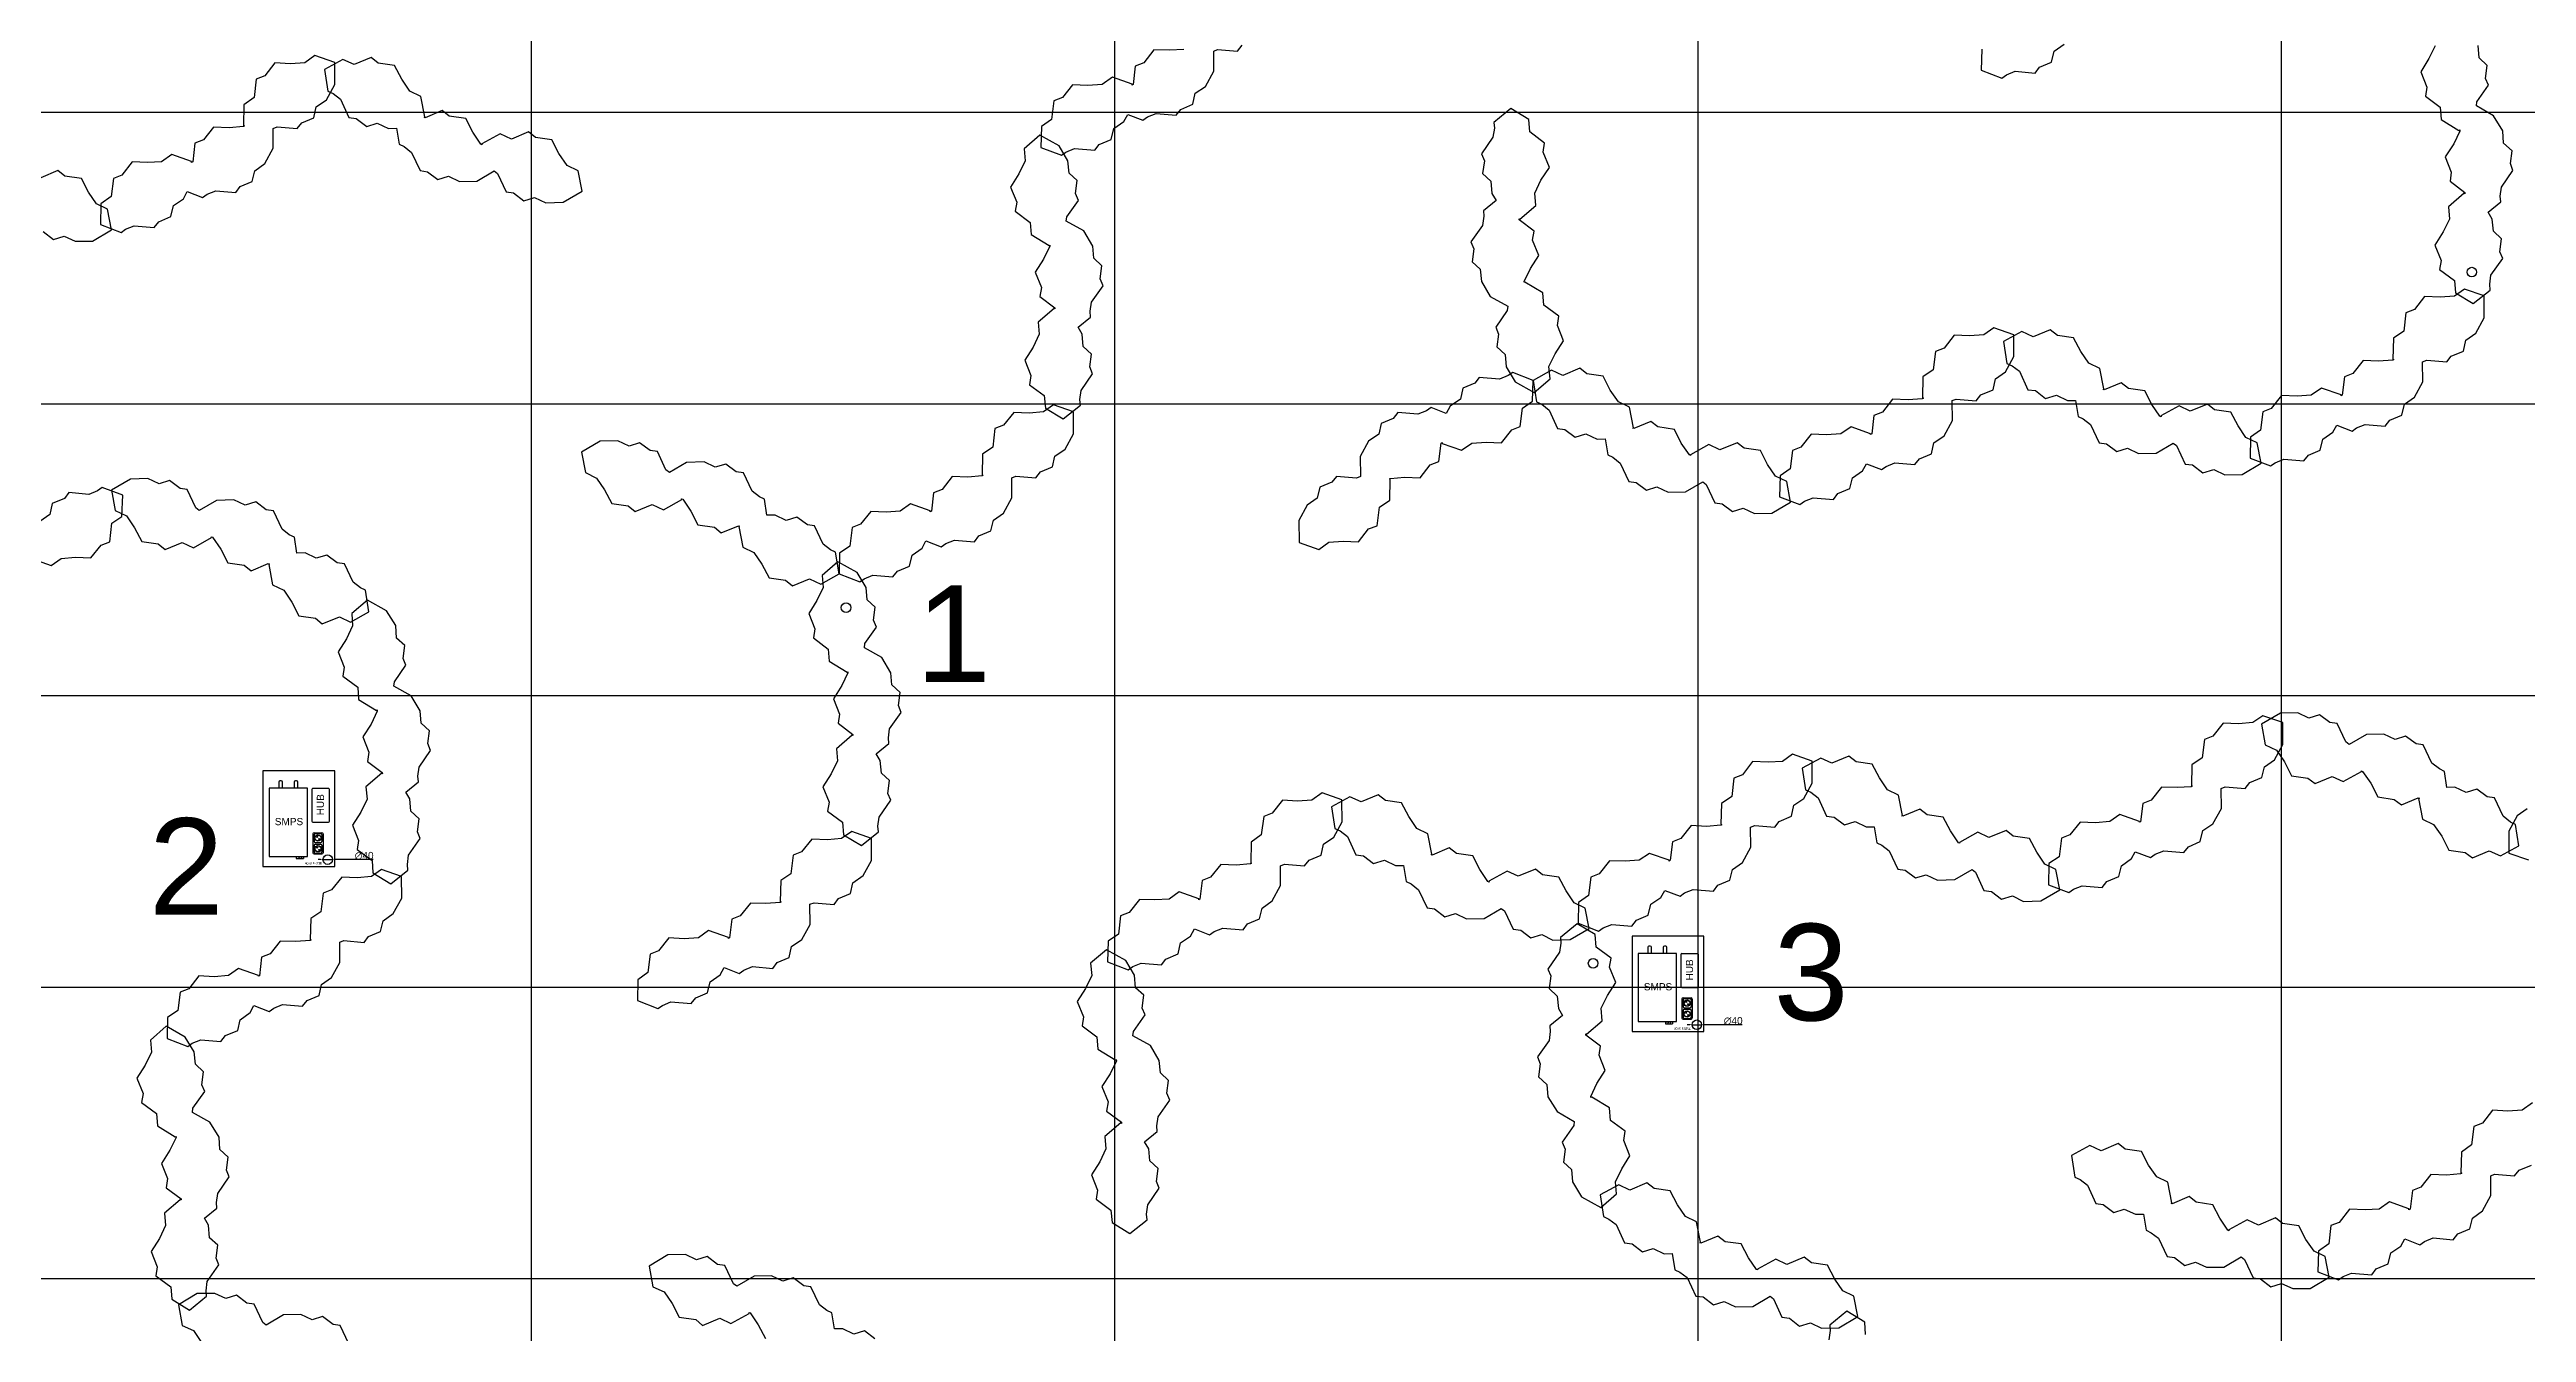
# Model space of a CAD drawing. Header units: millimetres. Extents: x -9372 to 300256, y -58520 to 166772.
# Drawn here: x 12863 to 23224, y -31646 to -26278 of the extents above; entities that cross this region are included whole.
import ezdxf

# ---------------------------------------------------------------- set-up
doc = ezdxf.new("R2010")
doc.units = ezdxf.units.MM
doc.linetypes.add('HIDDEN2', pattern=[0.1875, 0.125, -0.0625])
for name, color, linetype in [('2-몰탈', 9, 'Continuous'), ('Power_03', 3, 'Continuous'), ('Power_05', 5, 'Continuous'), ('Power_09', 9, 'Continuous'), ('Power_15', 15, 'Continuous'), ('Power_16', 16, 'Continuous'), ('Power_18', 18, 'Continuous'), ('Power_19', 19, 'Continuous'), ('SMPS 박스', 7, 'Continuous'), ('타공홀', 1, 'Continuous')]:
    doc.layers.add(name, color=color, linetype=linetype)
doc.styles.get("Standard").update_dxf_attribs({"font": 'ARIAL.TTF'})
doc.dimstyles.new('ARTware', dxfattribs={"dimtxt": 30, "dimasz": 10, "dimexe": 1.25, "dimexo": 10, "dimtad": 1, "dimtxsty": 'Standard', "dimcen": 2.5, "dimclrt": 1, "dimadec": 0, "dimazin": 0, "dimtfac": 1, "dimtmove": 0, "dimatfit": 3, "dimfxl": 1, "dimarcsym": 0})

# ---------------------------------------------------------------- blocks, each defined once
blk = doc.blocks.new('*D6')
at = {"layer": 'Defpoints', "color": 0}
for p in [(-626, 14916), (-586, 14916)]:
    blk.add_point(p, dxfattribs=at)
at = {"layer": 'SMPS 박스', "color": 0, "lineweight": -2}
for p, q in [((-636, 14916), (-646, 14916)), ((-626, 14916), (-586, 14916)), ((-416, 14916), (-576, 14916))]:
    blk.add_line(p, q, dxfattribs=at)
at = {"layer": 'SMPS 박스', "color": 0}
for points in [[(-636, 14918), (-636, 14914), (-626, 14916)], [(-576, 14918), (-576, 14914), (-586, 14916)]]:
    blk.add_solid(points, dxfattribs=at)
at = {"layer": 'SMPS 박스', "color": 1, "insert": (-454, 14932), "char_height": 30, "attachment_point": 5, "rotation": 359.9745}
blk.add_mtext('∅40', dxfattribs=at)
blk = doc.blocks.new('마루바닥')
at = {"layer": '2-몰탈', "color": 1, "linetype": 'HIDDEN2', "ltscale": 3}
for p, q in [((103414.21663, 30328.6852), (103414.21663, 10665.44772)), ((105854.21663, 30328.6852), (105854.21663, 14286.56429)), ((108294.21663, 30328.6852), (108294.21663, 16948.45823)), ((110734.21663, 30328.6852), (110734.21663, 17092.62581)), ((90910.16344, 27888.6852), (121628.67788, 27888.6852)), ((91214.21663, 26668.6852), (120494.21663, 26668.6852)), ((90122.88111, 25448.6852), (120879.2754, 25448.6852)), ((90007.02274, 24228.6852), (120494.21663, 24228.6852)), ((89891.16437, 23008.6852), (121275.26605, 23008.6852))]:
    blk.add_line(p, q, dxfattribs=at)
blk = doc.blocks.new('SMPS 박스')
at = {"layer": 'SMPS 박스'}
for p, q in [((-673.286, 15209.107), (-673.286, 15077.259)), ((-668.286, 15214.107), (-603.459, 15214.107)), ((-598.459, 15077.259), (-598.459, 15209.107)), ((-668.286, 15072.259), (-603.459, 15072.259)), ((-663.588, 15028.482), (-630.403, 15028.482)), ((-658.588, 15025.482), (-635.403, 15025.482)), ((-737.842, 14929.539), (-737.842, 14920.447)), ((-737.842, 14929.539), (-707.842, 14929.539)), ((-727.842, 14929.539), (-727.842, 14920.447)), ((-717.842, 14929.539), (-717.842, 14920.447)), ((-707.842, 14929.539), (-707.842, 14920.447)), ((-668.588, 15023.482), (-668.588, 14944.543)), ((-663.588, 15020.482), (-663.588, 14992.013)), ((-663.588, 14976.013), (-663.588, 14947.543)), ((-663.588, 14939.543), (-630.403, 14939.543)), ((-658.588, 14987.013), (-635.403, 14987.013)), ((-658.588, 14981.013), (-635.403, 14981.013)), ((-658.588, 14942.543), (-635.403, 14942.543)), ((-630.403, 15020.482), (-630.403, 14992.013)), ((-630.403, 14976.013), (-630.403, 14947.543)), ((-625.403, 15023.482), (-625.403, 14944.543)), ((-737.842, 14920.447), (-707.842, 14920.447))]:
    blk.add_line(p, q, dxfattribs=at)
for points in [[(-877.107, 15287.055), (-877.107, 14887.055), (-577.107, 14887.055), (-577.107, 15287.055)], [(-851.49, 15214.539), (-851.49, 14929.539), (-691.49, 14929.539), (-691.49, 15214.539)]]:
    blk.add_lwpolyline(points, close=True, dxfattribs=at)
for points in [[(-804.954, 15246.593), (-802.478, 15246.593, -0.414213562), (-797.478, 15241.593), (-797.478, 15214.539), (-809.954, 15214.539), (-809.954, 15241.593, -0.414213562)], [(-737.724, 15246.593, -0.414213562), (-732.724, 15241.593), (-732.724, 15214.539), (-745.2, 15214.539), (-745.2, 15241.593, -0.414213562), (-740.2, 15246.593)]]:
    blk.add_lwpolyline(points, format="xyb", close=True, dxfattribs=at)
for centre, radius in [((-646.995, 15006.247), 13.266), ((-646.995, 14961.162), 13.266), ((-646.995, 15006.247), 12.266), ((-646.995, 14961.162), 12.266), ((-650.719, 15011.255), 2.279), ((-650.719, 14966.17), 2.279), ((-642.593, 15001.46), 2.279), ((-642.593, 14956.375), 2.279)]:
    blk.add_circle(centre, radius, dxfattribs=at)
at = {"layer": 'SMPS 박스', "color": 5}
blk.add_circle((-606.083, 14915.866), 20, dxfattribs=at)
at = {"layer": 'SMPS 박스'}
for centre, start, end in [((-668.286, 15209.107), 90, 180), ((-603.459, 15209.107), 0, 90), ((-668.286, 15077.259), 180, 270), ((-663.588, 15023.482), 90, 180), ((-658.588, 15020.482), 90, 180), ((-635.403, 15020.482), 0, 90), ((-630.403, 15023.482), 0, 90), ((-603.459, 15077.259), 270, 0), ((-663.588, 14944.543), 180, 270), ((-658.588, 14992.013), 180, 270), ((-658.588, 14976.013), 90, 180), ((-658.588, 14947.543), 180, 270), ((-635.403, 14992.013), 270, 0), ((-635.403, 14976.013), 0, 90), ((-635.403, 14947.543), 270, 0), ((-630.403, 14944.543), 270, 0)]:
    blk.add_arc(centre, 5, start, end, dxfattribs=at)
at = {"layer": 'SMPS 박스', "insert": (-652.063, 15101.222), "char_height": 30, "width": 7.09247, "attachment_point": 1, "rotation": 90}
blk.add_mtext('HUB', dxfattribs=at)
at = {"layer": 'SMPS 박스', "attachment_point": 1}
for s, insert, char_height, width in [('SMPS', (-827.79, 15089.919), 30, 7.09247), ('L', (-733.529, 14926.015), 2.5, 7.09247), ('N', (-723.529, 14926.015), 2.5, 7.09247), ('FG', (-714.981, 14926.015), 2.5, 7.09247), ('{\\C5;40 \\fISOCPEUR|b0|i0|c0|p34;%%C\\fArial|b0|i0|c0|p34; \\fGulim|b0|i0|c129|p50;타공홀}', (-702.386, 14904.943), 10, 131.77072)]:
    blk.add_mtext(s, dxfattribs=dict(at, insert=insert, char_height=char_height, width=width))
at = {"layer": 'SMPS 박스'}
dim = blk.add_diameter_dim_2p(p1=(-626.083, 14915.875), p2=(-586.083, 14915.857), dimstyle='ARTware', dxfattribs=at)
dim.commit()
dim.dimension.update_dxf_attribs({"geometry": '*D6', "text_midpoint": (-454.277, 14915.798), "dimtype": 131})

msp = doc.modelspace()

# ---------------------------------------------------------------- linework, layer by layer
at = {"layer": 'Power_03'}
for points in [[(13165, -26803), (13130, -26817), (13121, -26893), (13078, -26923), (13076, -27010), (13162, -27043), (13181, -27030), (13217, -27015), (13301, -27022), (13320, -26998), (13370, -26977), (13381, -26931), (13423, -26902), (13439, -26872), (13503, -26897), (13522, -26883), (13558, -26869), (13642, -26876), (13661, -26851), (13711, -26830), (13722, -26785), (13764, -26755), (13799, -26691), (13799, -26608), (13815, -26601), (13899, -26608), (13918, -26584), (13969, -26563), (13979, -26517), (14021, -26488), (14057, -26424), (14056, -26332), (13973, -26303), (13931, -26333), (13871, -26337), (13806, -26334), (13764, -26388), (13728, -26402), (13719, -26479), (13676, -26509), (13674, -26596), (13678, -26597), (13674, -26600), (13614, -26605), (13549, -26602), (13507, -26656), (13471, -26670), (13462, -26747), (13457, -26750), (13457, -26746), (13375, -26717), (13332, -26747), (13273, -26751), (13208, -26748)], [(14238, -26335), (14208, -26311), (14137, -26341), (14090, -26319), (14013, -26361), (14027, -26452), (14049, -26462), (14080, -26486), (14115, -26562), (14146, -26566), (14190, -26600), (14234, -26586), (14281, -26608), (14314, -26607), (14325, -26674), (14346, -26684), (14377, -26708), (14413, -26784), (14444, -26789), (14487, -26822), (14532, -26808), (14578, -26830), (14651, -26828), (14723, -26786), (14737, -26797), (14773, -26873), (14804, -26877), (14847, -26911), (14892, -26897), (14939, -26919), (15012, -26917), (15091, -26871), (15074, -26785), (15028, -26763), (14994, -26713), (14964, -26656), (14896, -26646), (14866, -26622), (14795, -26653), (14748, -26631), (14671, -26672), (14672, -26676), (14667, -26674), (14634, -26624), (14604, -26567), (14535, -26557), (14506, -26533), (14434, -26564), (14430, -26561), (14433, -26560), (14416, -26474), (14370, -26452), (14336, -26402), (14306, -26345)]]:
    msp.add_lwpolyline(points, close=True, dxfattribs=at)
msp.add_lwpolyline([(12836, -27039), (12879, -27072), (12924, -27058), (12970, -27080), (13043, -27079), (13122, -27032), (13106, -26946), (13059, -26924), (13026, -26875), (12996, -26818), (12927, -26808), (12898, -26784), (12826, -26814)], dxfattribs=at)
at = {"layer": 'Power_05'}
msp.add_lwpolyline([(17608, -26277), (17548, -26281), (17483, -26279), (17441, -26333), (17405, -26347), (17396, -26424), (17392, -26427), (17392, -26423), (17309, -26394), (17267, -26424), (17207, -26428), (17142, -26425), (17100, -26479), (17064, -26493), (17055, -26570), (17012, -26600), (17010, -26687), (17096, -26720), (17115, -26707), (17151, -26692), (17235, -26699), (17254, -26675), (17304, -26654), (17315, -26608), (17357, -26579), (17373, -26549), (17437, -26574), (17456, -26560), (17492, -26545), (17576, -26553), (17595, -26528), (17646, -26507), (17656, -26461), (17698, -26432), (17733, -26368), (17733, -26284), (17749, -26278), (17833, -26285), (17852, -26260)], dxfattribs=at)
for points in [[(16968, -27642), (16963, -27680), (17024, -27726), (17029, -27778), (17103, -27823), (17175, -27766), (17173, -27742), (17178, -27704), (17226, -27634), (17215, -27606), (17222, -27552), (17187, -27520), (17183, -27468), (17166, -27440), (17218, -27397), (17216, -27373), (17222, -27335), (17270, -27266), (17258, -27237), (17265, -27183), (17231, -27151), (17227, -27100), (17189, -27037), (17116, -26996), (17118, -26978), (17167, -26909), (17155, -26880), (17162, -26826), (17128, -26795), (17123, -26743), (17086, -26681), (17006, -26636), (16940, -26693), (16944, -26744), (16918, -26798), (16883, -26853), (16909, -26917), (16903, -26954), (16965, -27001), (16969, -27052), (17044, -27098), (17047, -27096), (17047, -27101), (17021, -27155), (16986, -27209), (17012, -27273), (17006, -27311), (17068, -27358), (17069, -27363), (17065, -27361), (16999, -27418), (17003, -27469), (16977, -27523), (16943, -27578)], [(16256, -28264), (16220, -28278), (16211, -28355), (16168, -28385), (16166, -28472), (16252, -28505), (16271, -28492), (16307, -28477), (16391, -28484), (16410, -28460), (16460, -28439), (16471, -28393), (16513, -28364), (16529, -28334), (16593, -28359), (16612, -28345), (16648, -28330), (16732, -28338), (16751, -28313), (16801, -28292), (16812, -28247), (16854, -28217), (16889, -28153), (16889, -28070), (16905, -28063), (16989, -28070), (17008, -28045), (17059, -28024), (17069, -27979), (17111, -27950), (17147, -27886), (17146, -27794), (17063, -27765), (17021, -27794), (16961, -27799), (16897, -27796), (16854, -27850), (16818, -27864), (16809, -27941), (16766, -27971), (16764, -28058), (16768, -28059), (16764, -28062), (16704, -28067), (16639, -28064), (16597, -28118), (16561, -28132), (16552, -28209), (16547, -28212), (16547, -28208), (16465, -28179), (16422, -28209), (16363, -28213), (16298, -28210)], [(15941, -28498), (15971, -28522), (16042, -28492), (16089, -28514), (16166, -28472), (16151, -28381), (16130, -28371), (16099, -28348), (16063, -28271), (16033, -28267), (15989, -28234), (15945, -28248), (15898, -28226), (15864, -28226), (15854, -28159), (15833, -28149), (15802, -28125), (15766, -28049), (15735, -28045), (15692, -28012), (15647, -28025), (15601, -28003), (15528, -28005), (15456, -28047), (15441, -28036), (15406, -27960), (15375, -27956), (15331, -27923), (15287, -27937), (15240, -27915), (15167, -27916), (15088, -27963), (15105, -28048), (15151, -28071), (15185, -28120), (15215, -28177), (15283, -28187), (15313, -28211), (15384, -28181), (15431, -28203), (15508, -28161), (15507, -28157), (15512, -28159), (15545, -28209), (15575, -28266), (15644, -28276), (15673, -28300), (15745, -28270), (15749, -28272), (15746, -28274), (15763, -28360), (15809, -28382), (15843, -28431), (15873, -28488)], [(16124, -29427), (16118, -29465), (16180, -29511), (16184, -29563), (16259, -29608), (16330, -29551), (16328, -29527), (16333, -29489), (16382, -29419), (16370, -29391), (16377, -29336), (16343, -29305), (16338, -29253), (16321, -29225), (16374, -29182), (16372, -29158), (16377, -29120), (16425, -29051), (16414, -29022), (16421, -28968), (16386, -28936), (16382, -28885), (16344, -28822), (16272, -28781), (16274, -28763), (16322, -28694), (16310, -28665), (16317, -28611), (16283, -28580), (16279, -28528), (16241, -28466), (16161, -28421), (16095, -28478), (16099, -28529), (16073, -28583), (16039, -28637), (16064, -28702), (16059, -28739), (16120, -28786), (16125, -28837), (16199, -28883), (16202, -28881), (16203, -28886), (16177, -28939), (16142, -28994), (16167, -29058), (16162, -29096), (16224, -29143), (16224, -29148), (16221, -29146), (16155, -29203), (16159, -29254), (16133, -29308), (16098, -29363)], [(15411, -30049), (15375, -30063), (15366, -30140), (15324, -30170), (15322, -30257), (15407, -30290), (15427, -30277), (15462, -30262), (15547, -30269), (15566, -30245), (15616, -30224), (15626, -30178), (15669, -30149), (15685, -30119), (15748, -30144), (15768, -30130), (15803, -30115), (15888, -30123), (15907, -30098), (15957, -30077), (15967, -30031), (16010, -30002), (16045, -29938), (16044, -29854), (16061, -29848), (16145, -29855), (16164, -29830), (16214, -29809), (16224, -29764), (16267, -29734), (16302, -29671), (16301, -29579), (16219, -29550), (16176, -29579), (16117, -29584), (16052, -29581), (16009, -29635), (15974, -29649), (15964, -29726), (15922, -29755), (15920, -29843), (15923, -29844), (15919, -29847), (15859, -29851), (15795, -29849), (15752, -29903), (15717, -29917), (15707, -29994), (15703, -29997), (15703, -29993), (15620, -29964), (15578, -29994), (15518, -29998), (15454, -29995)]]:
    msp.add_lwpolyline(points, close=True, dxfattribs=at)
at = {"layer": 'Power_09'}
for points in [[(13975, -28657), (14004, -28681), (14076, -28651), (14122, -28673), (14199, -28631), (14185, -28540), (14164, -28530), (14133, -28506), (14097, -28430), (14066, -28426), (14023, -28393), (13978, -28406), (13932, -28384), (13898, -28385), (13888, -28318), (13866, -28308), (13836, -28284), (13800, -28208), (13769, -28204), (13726, -28170), (13681, -28184), (13634, -28162), (13561, -28164), (13489, -28206), (13475, -28195), (13439, -28119), (13409, -28115), (13365, -28081), (13321, -28095), (13274, -28073), (13201, -28075), (13122, -28121), (13138, -28207), (13185, -28229), (13219, -28279), (13249, -28336), (13317, -28346), (13347, -28370), (13418, -28340), (13465, -28362), (13541, -28320), (13541, -28316), (13545, -28318), (13579, -28368), (13609, -28425), (13677, -28435), (13707, -28459), (13778, -28428), (13783, -28431), (13780, -28432), (13796, -28518), (13843, -28540), (13876, -28590), (13906, -28647)], [(14155, -29587), (14150, -29625), (14212, -29671), (14216, -29723), (14290, -29768), (14362, -29711), (14360, -29687), (14365, -29649), (14413, -29579), (14402, -29551), (14409, -29496), (14374, -29465), (14370, -29413), (14353, -29385), (14406, -29342), (14404, -29318), (14409, -29280), (14457, -29211), (14445, -29182), (14452, -29128), (14418, -29096), (14414, -29045), (14376, -28982), (14303, -28941), (14306, -28923), (14354, -28854), (14342, -28825), (14349, -28771), (14315, -28740), (14311, -28688), (14273, -28626), (14193, -28581), (14127, -28638), (14131, -28689), (14105, -28743), (14070, -28798), (14096, -28862), (14090, -28899), (14152, -28946), (14156, -28997), (14231, -29043), (14234, -29041), (14234, -29046), (14208, -29100), (14174, -29154), (14199, -29218), (14193, -29256), (14255, -29303), (14256, -29308), (14253, -29306), (14186, -29363), (14191, -29414), (14165, -29468), (14130, -29523)], [(13445, -30208), (13409, -30222), (13400, -30299), (13357, -30328), (13355, -30416), (13441, -30449), (13460, -30435), (13496, -30421), (13580, -30428), (13599, -30403), (13650, -30382), (13660, -30337), (13702, -30307), (13718, -30278), (13782, -30302), (13801, -30289), (13837, -30274), (13921, -30281), (13940, -30257), (13991, -30236), (14001, -30190), (14043, -30161), (14078, -30097), (14078, -30013), (14094, -30006), (14179, -30014), (14197, -29989), (14248, -29968), (14258, -29923), (14300, -29893), (14336, -29829), (14335, -29738), (14252, -29709), (14210, -29738), (14150, -29743), (14086, -29740), (14043, -29794), (14007, -29808), (13998, -29885), (13956, -29914), (13953, -30002), (13957, -30003), (13953, -30006), (13893, -30010), (13828, -30008), (13786, -30062), (13750, -30076), (13741, -30153), (13737, -30155), (13737, -30152), (13654, -30123), (13612, -30152), (13552, -30157), (13487, -30154)], [(13313, -31371), (13308, -31408), (13370, -31455), (13374, -31506), (13448, -31552), (13520, -31494), (13518, -31471), (13523, -31432), (13571, -31363), (13560, -31334), (13567, -31280), (13532, -31249), (13528, -31197), (13511, -31168), (13563, -31126), (13562, -31102), (13567, -31064), (13615, -30994), (13603, -30966), (13610, -30912), (13576, -30880), (13572, -30829), (13534, -30766), (13461, -30725), (13463, -30707), (13512, -30638), (13500, -30609), (13507, -30555), (13473, -30523), (13468, -30472), (13431, -30410), (13351, -30364), (13285, -30422), (13289, -30473), (13263, -30527), (13228, -30581), (13254, -30646), (13248, -30683), (13310, -30730), (13314, -30781), (13389, -30827), (13392, -30825), (13392, -30830), (13366, -30883), (13331, -30938), (13357, -31002), (13351, -31040), (13413, -31086), (13414, -31091), (13410, -31090), (13344, -31147), (13348, -31198), (13323, -31252), (13288, -31307)]]:
    msp.add_lwpolyline(points, close=True, dxfattribs=at)
for points in [[(12787, -28407), (12870, -28436), (12912, -28407), (12972, -28402), (13036, -28405), (13079, -28351), (13115, -28337), (13124, -28260), (13166, -28231), (13169, -28143), (13083, -28110), (13063, -28124), (13028, -28139), (12943, -28131), (12925, -28156), (12874, -28177), (12864, -28223), (12822, -28252)], [(14115, -31693), (14079, -31616), (14049, -31612), (14005, -31579), (13961, -31593), (13914, -31571), (13841, -31572), (13769, -31615), (13755, -31604), (13719, -31527), (13688, -31523), (13645, -31490), (13600, -31504), (13554, -31482), (13481, -31483), (13402, -31530), (13418, -31616), (13465, -31638), (13498, -31687)]]:
    msp.add_lwpolyline(points, dxfattribs=at)
at = {"layer": 'Power_15'}
for points in [[(20946, -26276), (20944, -26364), (21030, -26397), (21049, -26383), (21085, -26369), (21169, -26376), (21188, -26351), (21238, -26330), (21249, -26285), (21291, -26255)], [(22842, -26262), (22816, -26316), (22782, -26371), (22807, -26435), (22802, -26473), (22863, -26519), (22868, -26571), (22942, -26616), (22945, -26614), (22946, -26619), (22920, -26673), (22885, -26727), (22910, -26791), (22905, -26829), (22967, -26876), (22967, -26881), (22964, -26879), (22898, -26936), (22902, -26988), (22876, -27041), (22841, -27096), (22867, -27160), (22861, -27198), (22923, -27244), (22927, -27296), (23002, -27341), (23073, -27284), (23071, -27260), (23076, -27222), (23125, -27152), (23113, -27124), (23120, -27070), (23086, -27038), (23081, -26987), (23064, -26958), (23117, -26915), (23115, -26891), (23120, -26853), (23168, -26784), (23157, -26755), (23164, -26701), (23129, -26669), (23125, -26618), (23087, -26555), (23015, -26514), (23017, -26497), (23065, -26427), (23053, -26399), (23060, -26344), (23026, -26313), (23022, -26261)]]:
    msp.add_lwpolyline(points, dxfattribs=at)
for points in [[(19111, -26707), (19117, -26669), (19055, -26622), (19051, -26571), (18976, -26525), (18905, -26583), (18907, -26607), (18901, -26645), (18853, -26714), (18865, -26743), (18858, -26797), (18892, -26829), (18896, -26880), (18914, -26909), (18861, -26952), (18863, -26975), (18858, -27014), (18809, -27083), (18821, -27112), (18814, -27166), (18848, -27197), (18853, -27249), (18890, -27311), (18963, -27352), (18961, -27370), (18913, -27440), (18924, -27468), (18917, -27522), (18952, -27554), (18956, -27605), (18994, -27668), (19073, -27713), (19140, -27656), (19135, -27604), (19161, -27551), (19196, -27496), (19171, -27432), (19176, -27394), (19114, -27348), (19110, -27296), (19035, -27251), (19033, -27253), (19032, -27248), (19058, -27194), (19093, -27139), (19067, -27075), (19073, -27038), (19011, -26991), (19011, -26986), (19014, -26988), (19080, -26931), (19076, -26879), (19102, -26825), (19137, -26771)], [(22157, -27780), (22122, -27794), (22112, -27871), (22070, -27900), (22068, -27987), (22153, -28020), (22173, -28007), (22209, -27992), (22293, -27999), (22312, -27975), (22362, -27954), (22373, -27908), (22415, -27879), (22431, -27849), (22495, -27874), (22514, -27860), (22550, -27846), (22634, -27853), (22653, -27828), (22703, -27807), (22714, -27762), (22756, -27732), (22791, -27668), (22790, -27585), (22807, -27578), (22891, -27585), (22910, -27561), (22961, -27540), (22971, -27494), (23013, -27465), (23048, -27401), (23048, -27309), (22965, -27280), (22923, -27310), (22863, -27314), (22798, -27311), (22756, -27365), (22720, -27379), (22711, -27456), (22668, -27486), (22666, -27573), (22670, -27574), (22665, -27577), (22606, -27582), (22541, -27579), (22498, -27633), (22463, -27647), (22453, -27724), (22449, -27727), (22449, -27723), (22367, -27695), (22324, -27724), (22265, -27728), (22200, -27726)], [(20189, -27941), (20154, -27955), (20144, -28032), (20102, -28061), (20100, -28149), (20185, -28182), (20205, -28168), (20241, -28154), (20325, -28161), (20344, -28136), (20394, -28115), (20405, -28070), (20447, -28040), (20463, -28011), (20527, -28035), (20546, -28022), (20582, -28007), (20666, -28014), (20685, -27990), (20735, -27969), (20746, -27923), (20788, -27894), (20823, -27830), (20822, -27746), (20839, -27740), (20923, -27747), (20942, -27722), (20993, -27701), (21003, -27656), (21045, -27626), (21080, -27562), (21080, -27471), (20997, -27442), (20955, -27471), (20895, -27476), (20830, -27473), (20788, -27527), (20752, -27541), (20743, -27618), (20700, -27647), (20698, -27735), (20702, -27736), (20697, -27739), (20638, -27743), (20573, -27741), (20530, -27795), (20495, -27809), (20486, -27886), (20481, -27888), (20481, -27885), (20399, -27856), (20356, -27885), (20297, -27890), (20232, -27887)], [(21262, -27474), (21232, -27450), (21161, -27480), (21114, -27458), (21037, -27500), (21051, -27591), (21073, -27601), (21104, -27624), (21139, -27701), (21170, -27705), (21213, -27738), (21258, -27724), (21305, -27746), (21338, -27746), (21349, -27813), (21370, -27823), (21401, -27847), (21437, -27923), (21468, -27927), (21511, -27960), (21555, -27946), (21602, -27968), (21675, -27967), (21747, -27925), (21761, -27935), (21797, -28012), (21828, -28016), (21871, -28049), (21916, -28035), (21963, -28057), (22035, -28056), (22114, -28009), (22098, -27923), (22051, -27901), (22018, -27852), (21988, -27795), (21920, -27785), (21890, -27761), (21818, -27791), (21772, -27769), (21695, -27811), (21696, -27815), (21691, -27812), (21657, -27763), (21628, -27706), (21559, -27696), (21529, -27672), (21458, -27702), (21454, -27700), (21457, -27698), (21440, -27612), (21394, -27590), (21360, -27541), (21330, -27484)], [(18980, -27869), (19015, -27855), (19025, -27778), (19067, -27749), (19069, -27662), (18984, -27629), (18964, -27642), (18928, -27657), (18844, -27650), (18825, -27674), (18775, -27695), (18765, -27741), (18722, -27770), (18706, -27800), (18643, -27775), (18623, -27789), (18587, -27803), (18503, -27796), (18484, -27821), (18434, -27842), (18423, -27887), (18381, -27917), (18346, -27980), (18347, -28064), (18330, -28071), (18246, -28064), (18227, -28088), (18177, -28109), (18166, -28155), (18124, -28184), (18089, -28248), (18090, -28340), (18172, -28369), (18214, -28339), (18274, -28335), (18339, -28338), (18381, -28283), (18417, -28270), (18426, -28193), (18469, -28163), (18471, -28076), (18468, -28074), (18472, -28072), (18531, -28067), (18596, -28070), (18639, -28016), (18674, -28002), (18684, -27925), (18688, -27922), (18688, -27926), (18770, -27954), (18813, -27925), (18872, -27921), (18937, -27923)], [(19294, -27635), (19264, -27611), (19193, -27642), (19146, -27620), (19069, -27662), (19083, -27752), (19105, -27762), (19136, -27786), (19171, -27863), (19202, -27867), (19245, -27900), (19290, -27886), (19337, -27908), (19370, -27907), (19381, -27974), (19402, -27984), (19433, -28008), (19469, -28085), (19500, -28089), (19543, -28122), (19587, -28108), (19634, -28130), (19707, -28129), (19779, -28086), (19793, -28097), (19829, -28174), (19860, -28178), (19903, -28211), (19948, -28197), (19995, -28219), (20067, -28218), (20146, -28171), (20130, -28085), (20083, -28063), (20050, -28014), (20020, -27956), (19952, -27946), (19922, -27923), (19850, -27953), (19804, -27931), (19727, -27973), (19728, -27976), (19723, -27974), (19689, -27925), (19660, -27867), (19591, -27857), (19561, -27834), (19490, -27864), (19486, -27862), (19489, -27860), (19472, -27774), (19426, -27752), (19392, -27703), (19362, -27645)]]:
    msp.add_lwpolyline(points, close=True, dxfattribs=at)
at = {"layer": 'Power_16'}
for points in [[(21314, -29564), (21279, -29578), (21269, -29655), (21227, -29684), (21225, -29772), (21310, -29805), (21330, -29791), (21366, -29777), (21450, -29784), (21469, -29759), (21519, -29738), (21530, -29693), (21572, -29663), (21588, -29634), (21652, -29658), (21671, -29645), (21707, -29630), (21791, -29637), (21810, -29613), (21860, -29592), (21871, -29546), (21913, -29517), (21948, -29453), (21947, -29369), (21964, -29362), (22048, -29370), (22067, -29345), (22118, -29324), (22128, -29279), (22170, -29249), (22205, -29185), (22205, -29094), (22122, -29065), (22080, -29094), (22020, -29099), (21955, -29096), (21913, -29150), (21877, -29164), (21868, -29241), (21825, -29270), (21823, -29358), (21827, -29359), (21822, -29362), (21763, -29366), (21698, -29364), (21655, -29418), (21620, -29432), (21610, -29509), (21606, -29511), (21606, -29508), (21524, -29479), (21481, -29508), (21422, -29513), (21357, -29510)], [(22968, -29637), (22998, -29660), (23069, -29630), (23116, -29652), (23193, -29610), (23179, -29520), (23157, -29510), (23127, -29486), (23091, -29409), (23060, -29405), (23017, -29372), (22972, -29386), (22925, -29364), (22892, -29365), (22881, -29298), (22860, -29287), (22829, -29264), (22793, -29187), (22763, -29183), (22719, -29150), (22675, -29164), (22628, -29142), (22555, -29143), (22483, -29186), (22469, -29175), (22433, -29098), (22402, -29094), (22359, -29061), (22314, -29075), (22268, -29053), (22195, -29054), (22116, -29101), (22132, -29187), (22179, -29209), (22212, -29258), (22242, -29316), (22310, -29326), (22340, -29349), (22412, -29319), (22458, -29341), (22535, -29299), (22534, -29296), (22539, -29298), (22573, -29347), (22603, -29405), (22671, -29415), (22701, -29438), (22772, -29408), (22777, -29410), (22773, -29412), (22790, -29498), (22836, -29520), (22870, -29569), (22900, -29627)], [(19346, -29726), (19311, -29740), (19301, -29817), (19259, -29846), (19257, -29933), (19342, -29967), (19362, -29953), (19398, -29938), (19482, -29945), (19501, -29921), (19551, -29900), (19562, -29854), (19604, -29825), (19620, -29796), (19684, -29820), (19703, -29806), (19739, -29792), (19823, -29799), (19842, -29774), (19892, -29753), (19903, -29708), (19945, -29679), (19980, -29615), (19979, -29531), (19996, -29524), (20080, -29531), (20099, -29507), (20150, -29486), (20160, -29440), (20202, -29411), (20237, -29347), (20237, -29255), (20154, -29226), (20112, -29256), (20052, -29260), (19987, -29257), (19945, -29312), (19909, -29326), (19900, -29403), (19857, -29432), (19855, -29519), (19859, -29521), (19854, -29523), (19795, -29528), (19730, -29525), (19687, -29579), (19652, -29593), (19643, -29670), (19638, -29673), (19638, -29669), (19556, -29641), (19513, -29670), (19454, -29674), (19389, -29672)], [(20420, -29258), (20390, -29234), (20318, -29264), (20272, -29242), (20195, -29284), (20209, -29375), (20231, -29385), (20261, -29409), (20297, -29485), (20328, -29489), (20371, -29522), (20416, -29508), (20462, -29530), (20496, -29530), (20507, -29597), (20528, -29607), (20559, -29631), (20595, -29707), (20625, -29711), (20669, -29744), (20713, -29731), (20760, -29753), (20833, -29751), (20905, -29709), (20919, -29720), (20955, -29796), (20986, -29800), (21029, -29833), (21074, -29819), (21120, -29842), (21193, -29840), (21272, -29794), (21256, -29708), (21209, -29686), (21176, -29636), (21146, -29579), (21077, -29569), (21048, -29545), (20976, -29575), (20930, -29553), (20853, -29595), (20853, -29599), (20849, -29597), (20815, -29547), (20785, -29490), (20717, -29480), (20687, -29456), (20616, -29486), (20611, -29484), (20614, -29482), (20598, -29397), (20551, -29375), (20518, -29325), (20488, -29268)], [(17379, -29888), (17343, -29902), (17334, -29979), (17291, -30008), (17289, -30095), (17375, -30128), (17394, -30115), (17430, -30100), (17514, -30107), (17533, -30083), (17584, -30062), (17594, -30016), (17636, -29987), (17653, -29957), (17716, -29982), (17735, -29968), (17771, -29954), (17856, -29961), (17874, -29936), (17925, -29915), (17935, -29870), (17977, -29840), (18013, -29776), (18012, -29693), (18029, -29686), (18113, -29693), (18132, -29669), (18182, -29648), (18192, -29602), (18235, -29573), (18270, -29509), (18269, -29417), (18186, -29388), (18144, -29418), (18084, -29422), (18020, -29419), (17977, -29473), (17942, -29487), (17932, -29564), (17890, -29594), (17888, -29681), (17891, -29682), (17887, -29685), (17827, -29690), (17763, -29687), (17720, -29741), (17684, -29755), (17675, -29832), (17671, -29835), (17671, -29831), (17588, -29802), (17546, -29832), (17486, -29836), (17422, -29834)], [(18451, -29420), (18421, -29396), (18350, -29426), (18303, -29404), (18226, -29446), (18240, -29537), (18262, -29547), (18293, -29571), (18328, -29647), (18359, -29651), (18402, -29684), (18447, -29670), (18494, -29692), (18527, -29692), (18538, -29759), (18559, -29769), (18590, -29793), (18626, -29869), (18657, -29873), (18700, -29906), (18745, -29893), (18791, -29915), (18864, -29913), (18936, -29871), (18950, -29882), (18986, -29958), (19017, -29962), (19060, -29995), (19105, -29981), (19152, -30004), (19224, -30002), (19303, -29956), (19287, -29870), (19241, -29848), (19207, -29798), (19177, -29741), (19109, -29731), (19079, -29707), (19007, -29737), (18961, -29715), (18884, -29757), (18885, -29761), (18880, -29759), (18846, -29709), (18817, -29652), (18748, -29642), (18718, -29618), (18647, -29648), (18643, -29646), (18646, -29644), (18629, -29559), (18583, -29537), (18549, -29487), (18519, -29430)], [(19389, -30117), (19395, -30079), (19333, -30033), (19329, -29981), (19254, -29936), (19183, -29993), (19185, -30017), (19180, -30055), (19131, -30125), (19143, -30153), (19136, -30207), (19170, -30239), (19175, -30290), (19192, -30319), (19139, -30362), (19141, -30386), (19136, -30424), (19088, -30493), (19099, -30522), (19092, -30576), (19127, -30608), (19131, -30659), (19169, -30721), (19241, -30763), (19239, -30780), (19191, -30850), (19203, -30878), (19196, -30933), (19230, -30964), (19234, -31016), (19272, -31078), (19352, -31123), (19418, -31066), (19414, -31015), (19440, -30961), (19474, -30906), (19449, -30842), (19454, -30804), (19393, -30758), (19388, -30706), (19314, -30661), (19311, -30663), (19310, -30658), (19336, -30604), (19371, -30550), (19346, -30486), (19351, -30448), (19289, -30401), (19289, -30396), (19292, -30398), (19358, -30341), (19354, -30289), (19380, -30236), (19415, -30181)], [(17247, -31050), (17241, -31088), (17303, -31134), (17308, -31186), (17382, -31231), (17454, -31174), (17452, -31150), (17457, -31112), (17505, -31042), (17493, -31014), (17500, -30960), (17466, -30928), (17462, -30877), (17444, -30848), (17497, -30805), (17495, -30781), (17500, -30743), (17549, -30674), (17537, -30645), (17544, -30591), (17510, -30559), (17505, -30508), (17468, -30445), (17395, -30404), (17397, -30386), (17446, -30317), (17434, -30288), (17441, -30234), (17406, -30203), (17402, -30151), (17365, -30089), (17285, -30044), (17218, -30101), (17223, -30152), (17197, -30206), (17162, -30261), (17188, -30325), (17182, -30362), (17244, -30409), (17248, -30460), (17323, -30506), (17325, -30504), (17326, -30509), (17300, -30563), (17265, -30617), (17291, -30681), (17285, -30719), (17347, -30766), (17347, -30771), (17344, -30769), (17278, -30826), (17282, -30877), (17256, -30931), (17222, -30986)], [(19575, -31043), (19545, -31020), (19473, -31050), (19427, -31028), (19350, -31070), (19364, -31160), (19386, -31171), (19416, -31194), (19452, -31271), (19483, -31275), (19526, -31308), (19571, -31294), (19617, -31316), (19651, -31315), (19662, -31383), (19683, -31393), (19714, -31416), (19750, -31493), (19780, -31497), (19824, -31530), (19868, -31516), (19915, -31538), (19988, -31537), (20060, -31494), (20074, -31505), (20110, -31582), (20141, -31586), (20184, -31619), (20229, -31605), (20275, -31627), (20348, -31626), (20427, -31579), (20411, -31493), (20364, -31471), (20331, -31422), (20301, -31364), (20233, -31354), (20203, -31331), (20131, -31361), (20085, -31339), (20008, -31381), (20008, -31384), (20004, -31382), (19970, -31333), (19940, -31275), (19872, -31266), (19842, -31242), (19771, -31272), (19766, -31270), (19769, -31268), (19753, -31182), (19706, -31160), (19673, -31111), (19643, -31053)]]:
    msp.add_lwpolyline(points, close=True, dxfattribs=at)
for points in [[(23227, -29455), (23185, -29484), (23150, -29548), (23151, -29640), (23233, -29668)], [(20460, -31654), (20456, -31603), (20381, -31557), (20310, -31615), (20312, -31638), (20306, -31677)]]:
    msp.add_lwpolyline(points, dxfattribs=at)
at = {"layer": 'Power_18'}
msp.add_lwpolyline([(23249, -30685), (23207, -30715), (23147, -30719), (23082, -30716), (23040, -30770), (23004, -30784), (22995, -30861), (22952, -30891), (22950, -30978), (22954, -30979), (22949, -30982), (22890, -30987), (22825, -30984), (22783, -31038), (22747, -31052), (22738, -31129), (22733, -31132), (22733, -31128), (22651, -31099), (22608, -31129), (22549, -31133), (22484, -31130), (22441, -31185), (22406, -31198), (22397, -31275), (22354, -31305), (22352, -31392), (22438, -31425), (22457, -31412), (22493, -31397), (22577, -31404), (22596, -31380), (22646, -31359), (22657, -31313), (22699, -31284), (22715, -31254), (22779, -31279), (22798, -31265), (22834, -31250), (22918, -31258), (22937, -31233), (22987, -31212), (22998, -31167), (23040, -31137), (23075, -31073), (23075, -30990), (23091, -30983), (23175, -30990), (23194, -30966), (23245, -30945)], dxfattribs=at)
msp.add_lwpolyline([(21546, -30879), (21516, -30855), (21445, -30885), (21398, -30863), (21321, -30905), (21335, -30996), (21357, -31006), (21388, -31029), (21423, -31106), (21454, -31110), (21498, -31143), (21542, -31129), (21589, -31151), (21622, -31151), (21633, -31218), (21654, -31228), (21685, -31251), (21721, -31328), (21752, -31332), (21795, -31365), (21840, -31351), (21886, -31373), (21959, -31372), (22031, -31329), (22045, -31340), (22081, -31417), (22112, -31421), (22155, -31454), (22200, -31440), (22247, -31462), (22320, -31461), (22399, -31414), (22382, -31328), (22336, -31306), (22302, -31257), (22272, -31200), (22204, -31190), (22174, -31166), (22103, -31196), (22056, -31174), (21979, -31216), (21980, -31220), (21975, -31217), (21942, -31168), (21912, -31111), (21843, -31101), (21813, -31077), (21742, -31107), (21738, -31105), (21741, -31103), (21724, -31017), (21678, -30995), (21644, -30946), (21614, -30889)], close=True, dxfattribs=at)
at = {"layer": 'Power_19'}
msp.add_lwpolyline([(16315, -31672), (16272, -31639), (16227, -31653), (16181, -31631), (16147, -31631), (16136, -31564), (16115, -31554), (16084, -31530), (16048, -31454), (16018, -31450), (15974, -31417), (15930, -31431), (15883, -31409), (15810, -31410), (15738, -31452), (15724, -31442), (15688, -31365), (15657, -31361), (15614, -31328), (15569, -31342), (15523, -31320), (15450, -31321), (15371, -31368), (15387, -31454), (15434, -31476), (15467, -31525), (15497, -31582), (15566, -31592), (15595, -31616), (15667, -31586), (15713, -31608), (15790, -31566), (15790, -31562), (15794, -31564), (15828, -31614), (15858, -31671)], dxfattribs=at)
at = {"layer": '타공홀', "color": 1}
for centre in [(22996, -27209), (16195, -28613), (19320, -30101), (19320, -30101)]:
    msp.add_circle(centre, 20, dxfattribs=at)

# ---------------------------------------------------------------- block references
for name, p in [('마루바닥', (-88536, -54429)), ('SMPS 박스', (14633, -44583)), ('SMPS 박스', (20360, -45274))]:
    msp.add_blockref(name, p)

# ---------------------------------------------------------------- texts
for s, p in [('1', (16487, -28924)), ('2', (13278, -29898)), ('3', (20075, -30340))]:
    msp.add_text(s, height=404).set_placement(p)

doc.saveas('drawing.dxf')
